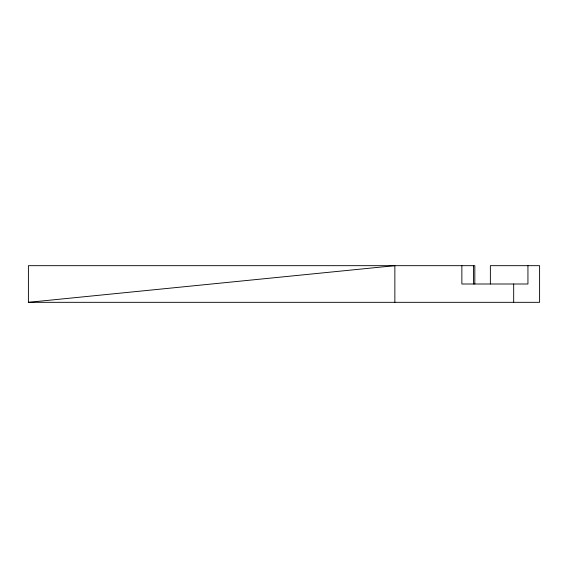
<?xml version="1.0" encoding="UTF-8"?>
<svg xmlns="http://www.w3.org/2000/svg" width="568" height="568" viewBox="0 0 568 568"><rect width="100%" height="100%" fill="white"/><g stroke="black" fill="none" stroke-linecap="round" stroke-linejoin="round"><path stroke-width="0.85" d="M474.82 284L474.82 265.675L28.4 265.675L28.4 302.325L394.859 265.675L394.859 302.325M28.4 302.325L539.6 302.325L539.6 265.675L490.369 265.675L490.369 284M527.942 265.675L527.942 284L461.862 284L461.862 265.675M513.685 284L513.685 302.325M473.52 265.675L473.52 284"/></g></svg>
